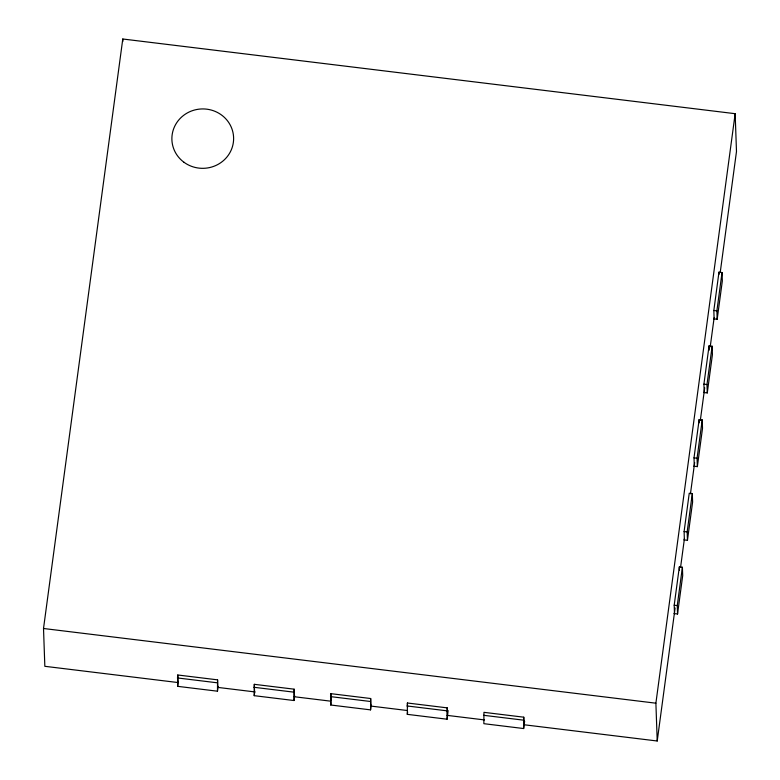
<?xml version="1.0" encoding="UTF-8"?>
<svg xmlns="http://www.w3.org/2000/svg" width="780" height="780" viewBox="0 0 780 780"><rect width="100%" height="100%" fill="white"/><g stroke="black" fill="none" stroke-linecap="round" stroke-linejoin="round"><path stroke-width="1.17" d="M177.703 682.51L44.84 666.305L43.514 628.495L122.782 39L735.16 113.695L736.486 151.505L720.271 272.054M218.107 686.449L217.464 691.197L177.665 686.341L177.762 674.992L217.571 679.848L217.834 687.404M177.665 686.341L178.298 681.593M217.464 691.197L217.571 679.848M294.655 695.779L294.011 700.528L254.212 695.672L254.309 684.323L294.119 689.179L294.382 696.745M254.212 695.672L254.69 692.114M294.011 700.528L294.119 689.179M371.202 705.12L370.558 709.868L330.759 705.013L330.856 693.664L370.666 698.519L370.929 706.075M330.759 705.013L331.081 702.634M370.558 709.868L370.666 698.519M448.12 710.59L447.106 719.209L407.306 714.353L407.404 703.004L447.213 707.86L447.476 715.416M407.306 714.353L407.628 711.974M447.106 719.209L447.213 707.86M524.608 721.422L523.653 728.539L483.853 723.684L483.951 712.335L523.76 717.191L524.024 724.756L524.511 721.139M523.653 728.539L523.76 717.191M524.355 724.795L657.218 741L655.892 703.19L735.16 113.695M674.456 612.788L674.193 605.221L679.341 566.904L682.402 567.274L682.695 575.679L677.547 613.996L673.949 613.558M684.362 539.097L684.099 531.541L689.247 493.223L692.308 493.594L692.611 501.998L687.453 540.316L683.855 539.867M694.268 465.406L694.005 457.85L699.163 419.533L702.224 419.903L702.517 428.308L697.359 466.625L693.761 466.186M704.184 391.726L703.911 384.16L709.069 345.842L712.13 346.223L712.423 354.617L707.275 392.935L703.667 392.496M714.09 318.035L713.827 310.479L718.975 272.161L722.036 272.532L722.329 280.936L717.181 319.254L713.583 318.815M657.218 741L675.1 607.99M680.56 567.401L684.45 538.473M690.446 493.867L694.658 462.53M700.333 420.332L704.71 387.787M710.219 346.798L714.109 317.86M677.547 613.996L677.255 605.592L682.402 567.274M687.453 540.316L687.16 531.911L692.308 493.594M697.359 466.625L697.067 458.221L702.224 419.903M707.275 392.935L706.982 384.54L712.13 346.223M717.181 319.254L716.888 310.849L722.036 272.532M713.827 310.479L716.888 310.849M703.911 384.16L706.982 384.54M694.005 457.85L697.067 458.221M684.099 531.541L687.16 531.911M674.193 605.221L677.255 605.592M43.514 628.495L655.892 703.19M177.372 677.937L217.172 682.792M253.919 687.277L293.719 692.133M330.466 696.608L370.266 701.464M407.014 705.949L446.813 710.804M483.561 715.289L523.361 720.135M217.561 687.375L255.002 691.938M293.651 696.657L331.1 701.22L330.856 693.664M370.958 706.085L407.189 710.502M447.047 715.367L484.497 719.93M718.975 272.161L719.053 274.316M709.069 345.842L709.215 350.161M699.163 419.533L699.27 422.77M679.341 566.904L679.458 570.151M407.404 703.004L407.56 707.323M254.309 684.323L254.573 691.889M177.762 674.992L177.84 677.147M177.918 679.312L178.035 682.549M122.782 39L122.869 41.36M184.012 162.289A30.878 29.708 -2 0 0 233.366 142.36A30.878 29.708 -2 0 0 190.876 111.238A30.878 29.708 -2 0 0 184.012 162.289"/></g></svg>
